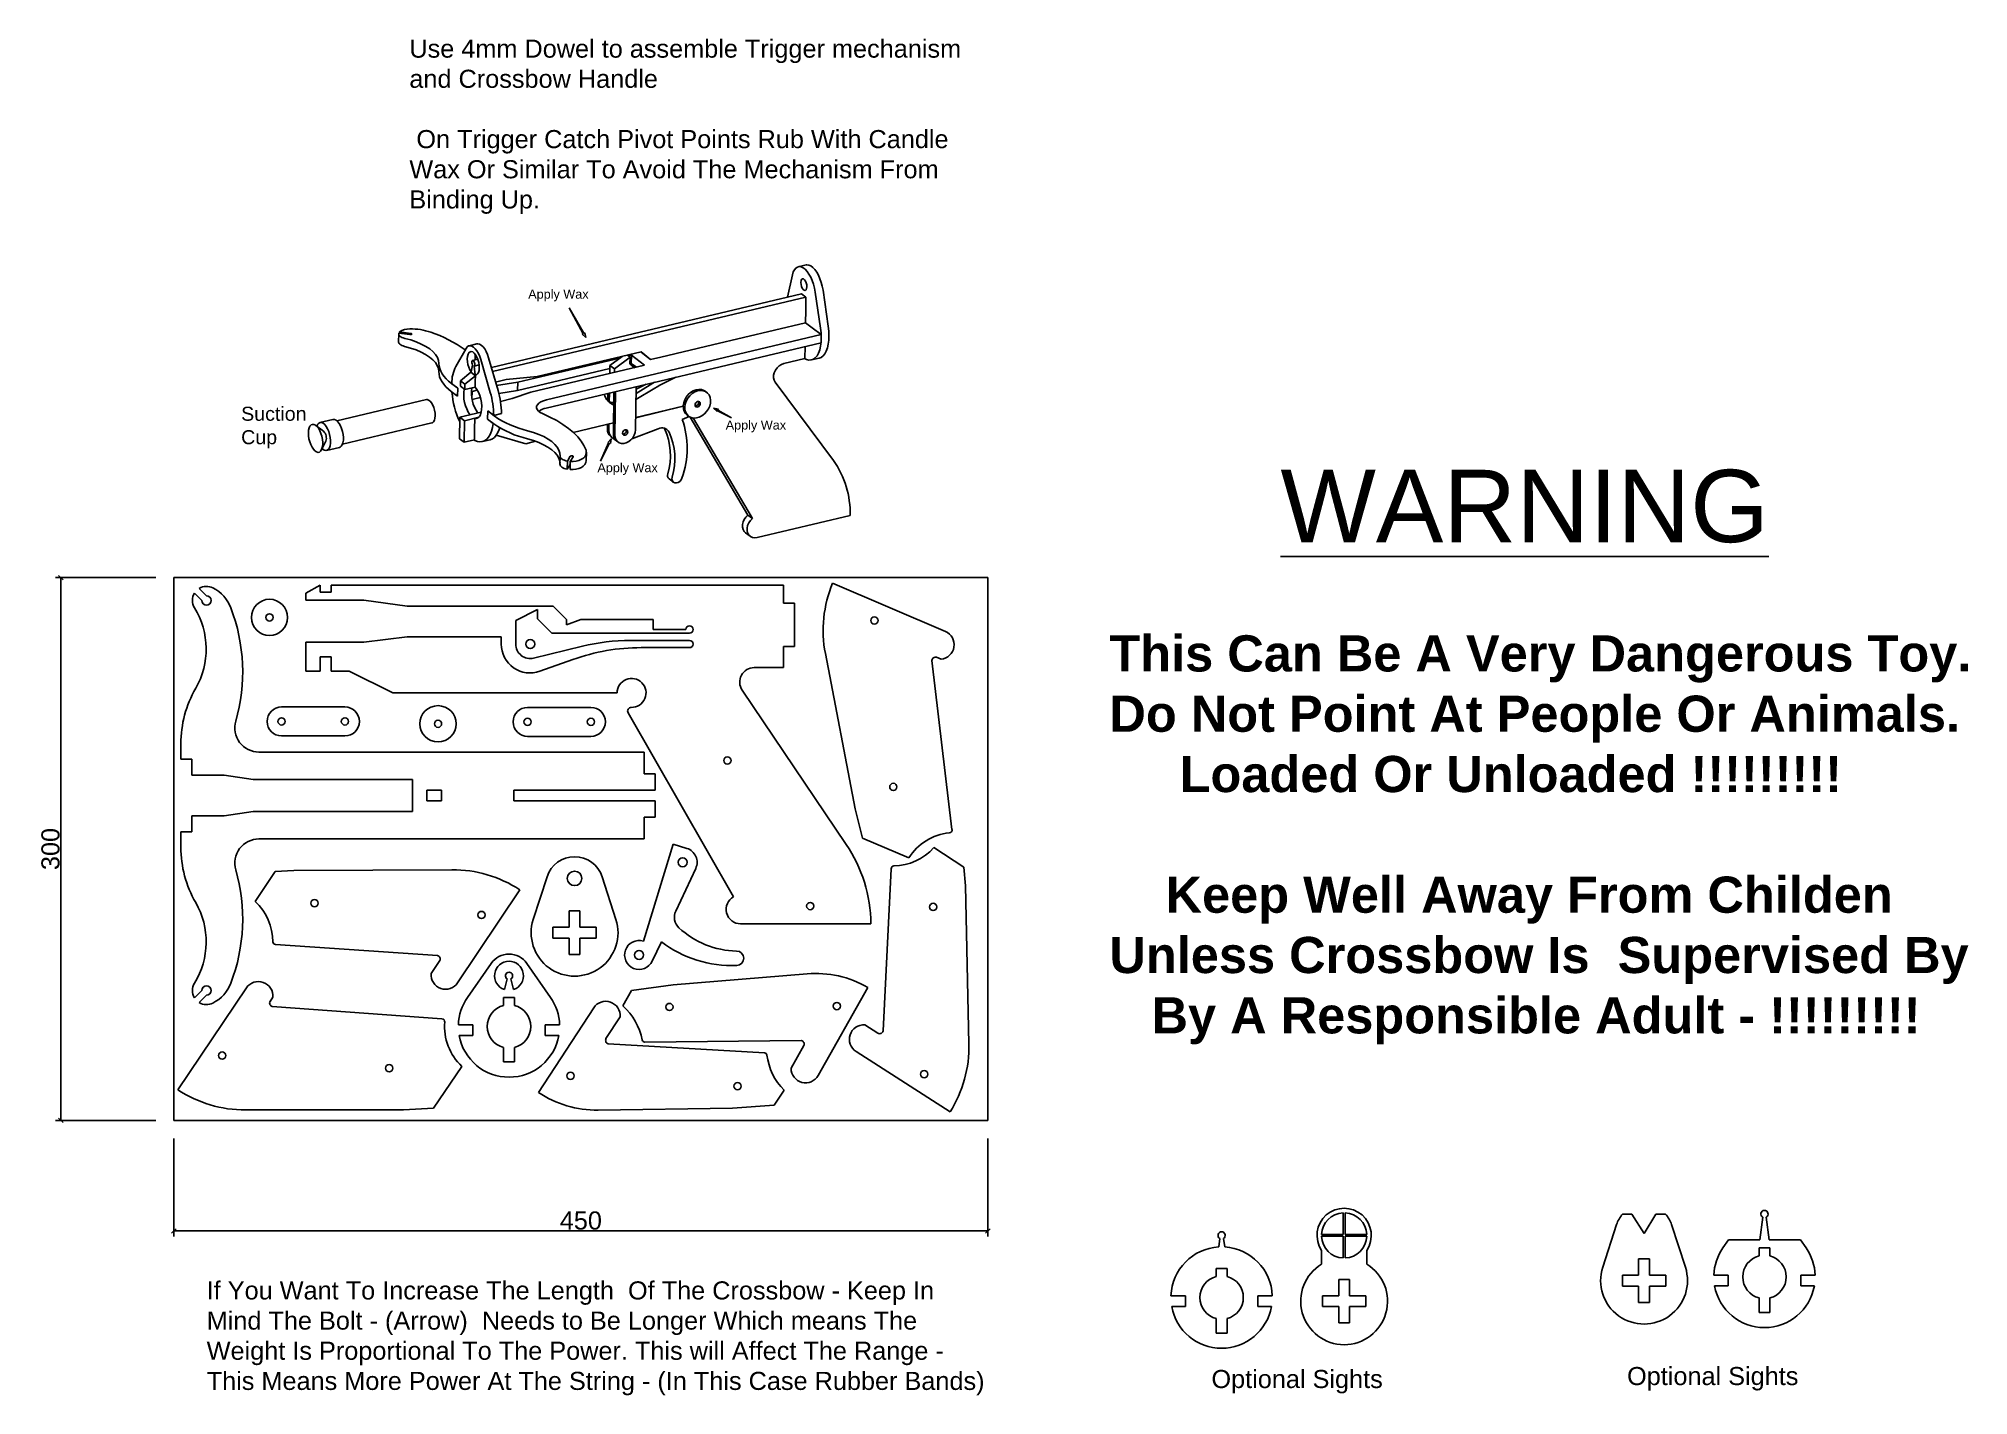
# Model space of a CAD drawing. Header units: millimetres. Extents: x 614 to 1681, y 1132 to 1882.
import ezdxf

# ---------------------------------------------------------------- set-up
doc = ezdxf.new("R2010")
doc.units = ezdxf.units.MM
doc.styles.get("Standard").update_dxf_attribs({"font": 'arial.ttf', "height": 10})
doc.dimstyles.new('ISO-25', dxfattribs={"dimtxt": 10, "dimasz": 2.5, "dimexe": 3, "dimexo": 10, "dimtad": 1, "dimdsep": 46, "dimtxsty": 'Standard', "dimblk": 'OBLIQUE', "dimcen": 2.5, "dimclrd": 2, "dimclre": 2, "dimclrt": 2, "dimadec": 0, "dimazin": 0, "dimtfac": 1, "dimtmove": 0, "dimatfit": 3, "dimfxl": 1, "dimarcsym": 0})

# ---------------------------------------------------------------- blocks, each defined once
blk = doc.blocks.new('_Oblique')
at = {"color": 0, "linetype": 'ByBlock', "lineweight": -2}
blk.add_line((-0.5, -0.5), (0.5, 0.5), dxfattribs=at)
blk = doc.blocks.new('*D20')
at = {"color": 2, "lineweight": -2}
for p, q in [((688.5, 1273.7), (688.5, 1219.6)), ((1138.5, 1273.7), (1138.5, 1219.6)), ((688.5, 1222.6), (1138.5, 1222.6))]:
    blk.add_line(p, q, dxfattribs=at)
at = {"layer": 'Defpoints', "color": 0}
for p in [(688.5, 1283.7), (1138.5, 1283.7), (1138.5, 1222.6)]:
    blk.add_point(p, dxfattribs=at)
at = {"color": 2, "lineweight": -2, "xscale": 2.5, "yscale": 2.5, "zscale": 2.5, "rotation": 180}
blk.add_blockref('_Oblique', (688.5, 1222.6), dxfattribs=at)
at = {"color": 2, "lineweight": -2, "xscale": 2.5, "yscale": 2.5, "zscale": 2.5}
blk.add_blockref('_Oblique', (1138.5, 1222.6), dxfattribs=at)
at = {"color": 2, "insert": (913.5, 1228.3), "char_height": 10, "attachment_point": 5}
blk.add_mtext('450', dxfattribs=at)
blk = doc.blocks.new('*D21')
at = {"color": 2, "lineweight": -2}
for p, q in [((678.5, 1583.7), (623, 1583.7)), ((626, 1583.7), (626, 1283.7)), ((678.5, 1283.7), (623, 1283.7))]:
    blk.add_line(p, q, dxfattribs=at)
at = {"layer": 'Defpoints', "color": 0}
for p in [(688.5, 1583.7), (626, 1283.7), (688.5, 1283.7)]:
    blk.add_point(p, dxfattribs=at)
at = {"color": 2, "lineweight": -2, "xscale": 2.5, "yscale": 2.5, "zscale": 2.5}
for p, rotation in [((626, 1583.7), 90), ((626, 1283.7), 270)]:
    blk.add_blockref('_Oblique', p, dxfattribs=dict(at, rotation=rotation))
at = {"color": 2, "insert": (620.3, 1433.7), "char_height": 10, "attachment_point": 5, "rotation": 90}
blk.add_mtext('300', dxfattribs=at)

msp = doc.modelspace()

# ---------------------------------------------------------------- hatches: boundary and pattern name
h = msp.add_hatch(color=1)
h.set_gradient(color1=(0, 0, 255), one_color=1, tint=1, name='CYLINDER')
h.paths.add_polyline_path([(930.206, 1660.423), (928.404, 1658.423), (928.856, 1658.21), (924.425, 1648.059), (929.308, 1657.996), (929.809, 1657.76)])
h.paths.add_polyline_path([(915.625, 1718.996), (915.194, 1718.743), (907.067, 1732.901), (914.762, 1718.49), (914.285, 1718.21), (916.259, 1716.38)])
h = msp.add_hatch(color=1)
h.set_gradient(color1=(0, 0, 255), one_color=1, tint=1, name='SPHERICAL')
h.paths.add_polyline_path([(988.811, 1675.469), (989.05, 1675.909), (996.718, 1671.983), (989.288, 1676.348), (989.552, 1676.835), (986.916, 1677.381)])

# ---------------------------------------------------------------- linework, layer by layer
at = {"color": 3, "linetype": 'Continuous'}
for p, q in [((1030.504, 1751.129), (1027.702, 1738.803)), ((1037.979, 1756.549), (1033.695, 1755.531)), ((1035.459, 1740.647), (864.018, 1699.887)), ((1035.459, 1740.647), (1037.945, 1738.762)), ((1045.985, 1721.652), (1043.116, 1741.562)), ((1050.268, 1722.671), (1047.399, 1742.58)), ((1037.945, 1738.762), (864.683, 1697.569)), ((1037.715, 1724.622), (1037.824, 1731.32)), ((1037.945, 1738.762), (1037.824, 1731.32)), ((812.777, 1718.482), (812.704, 1714.017)), ((818.991, 1718.035), (812.831, 1718.824)), ((813.255, 1719.509), (813.243, 1718.772)), ((813.255, 1719.509), (819.415, 1718.72)), ((894.465, 1681.897), (1046.414, 1718.023)), ((986.314, 1712.401), (1037.715, 1724.622)), ((1041.443, 1721.794), (1037.715, 1724.622)), ((1041.443, 1721.794), (1046.414, 1718.023)), ((1046.341, 1713.558), (1046.414, 1718.023)), ((850.042, 1710.404), (844.375, 1700.497)), ((856.03, 1712.862), (851.747, 1711.844)), ((889.312, 1694.825), (946.853, 1708.505)), ((894.392, 1677.432), (1046.341, 1713.558)), ((946.712, 1708.472), (949.561, 1706.14)), ((946.853, 1708.505), (952.046, 1704.254)), ((957.757, 1705.612), (986.314, 1712.401)), ((1037.501, 1711.456), (1037.394, 1704.826)), ((852.699, 1697.196), (846.934, 1692.538)), ((855.184, 1695.31), (852.699, 1697.196)), ((852.884, 1697.374), (853.603, 1701.232)), ((856.505, 1704.49), (853.656, 1703.813)), ((854.432, 1700.603), (857.269, 1701.278)), ((854.432, 1700.603), (855.01, 1695.761)), ((855.397, 1704.227), (855.045, 1704.622)), ((863.411, 1686.056), (858.2, 1704.215)), ((867.695, 1687.074), (862.484, 1705.234)), ((878.551, 1687.202), (929.538, 1699.325)), ((878.623, 1691.668), (935.077, 1705.09)), ((948.737, 1701.074), (885.914, 1686.137)), ((929.564, 1700.94), (929.492, 1696.498)), ((936.274, 1705.99), (929.564, 1700.94)), ((932.05, 1699.055), (929.564, 1700.94)), ((932.05, 1699.055), (932.018, 1697.099)), ((940.689, 1705.557), (932.05, 1699.055)), ((940.689, 1705.557), (939.201, 1706.686)), ((939.819, 1706.217), (941.447, 1706.604)), ((940.628, 1701.836), (940.689, 1705.557)), ((943.175, 1699.751), (940.628, 1701.836)), ((940.631, 1701.962), (941.375, 1702.139)), ((941.447, 1706.604), (941.375, 1702.139)), ((941.375, 1702.139), (944.201, 1699.995)), ((941.447, 1706.604), (948.737, 1701.074)), ((952.046, 1704.254), (949.561, 1706.14)), ((949.561, 1706.14), (952.046, 1704.254)), ((952.046, 1704.254), (957.757, 1705.612)), ((1025.802, 1702.07), (1037.394, 1704.826)), ((1041.019, 1704.058), (1045.302, 1705.077)), ((841.828, 1686.608), (845.355, 1683.932)), ((841.9, 1691.073), (845.427, 1688.398)), ((842.121, 1690.906), (845.427, 1688.398)), ((845.355, 1683.932), (842.228, 1686.305)), ((845.427, 1688.398), (845.355, 1683.932)), ((845.427, 1688.398), (845.355, 1683.932)), ((846.934, 1692.538), (846.886, 1689.601)), ((849.372, 1687.715), (846.886, 1689.601)), ((849.419, 1690.652), (846.934, 1692.538)), ((849.419, 1690.652), (849.372, 1687.715)), ((849.372, 1687.715), (855.083, 1689.073)), ((855.184, 1695.31), (849.419, 1690.652)), ((853.042, 1686.889), (853.356, 1686.651)), ((853.356, 1686.651), (853.292, 1682.701)), ((853.356, 1686.651), (856.244, 1687.338)), ((855.01, 1695.761), (856.072, 1696.014)), ((855.083, 1689.073), (855.136, 1692.333)), ((855.136, 1692.333), (855.184, 1695.31)), ((866.352, 1691.752), (872.217, 1693.147)), ((866.908, 1689.817), (878.623, 1691.668)), ((868.106, 1685.552), (878.551, 1687.202)), ((872.217, 1693.147), (889.312, 1694.825)), ((885.914, 1686.137), (875.485, 1682.667)), ((878.623, 1691.668), (878.551, 1687.202)), ((931.822, 1686.331), (931.483, 1663.213)), ((932.662, 1686.531), (932.312, 1662.584)), ((943.735, 1665.32), (944.085, 1689.246)), ((954.348, 1688.382), (943.98, 1682.087)), ((951.862, 1690.267), (944.03, 1685.512)), ((944.064, 1687.826), (949.665, 1690.573)), ((951.862, 1690.267), (954.218, 1691.656)), ((983.074, 1686.098), (982.245, 1686.726)), ((1053.133, 1648.446), (1020.916, 1691.662)), ((828.12, 1682.075), (778.67, 1670.318)), ((853.382, 1682.209), (857.89, 1683.281)), ((861.924, 1671.363), (861.997, 1675.828)), ((861.997, 1675.828), (861.924, 1671.363)), ((861.997, 1675.828), (865.303, 1673.32)), ((861.997, 1675.828), (865.524, 1673.153)), ((875.485, 1682.667), (869.017, 1681.129)), ((928.459, 1685.531), (928.398, 1681.364)), ((929.3, 1685.731), (929.23, 1680.957)), ((970.117, 1678.432), (943.834, 1672.108)), ((943.835, 1672.204), (970.117, 1678.452)), ((776.413, 1671.139), (769.274, 1669.442)), ((781.725, 1657.469), (831.175, 1669.226)), ((846.606, 1672.321), (846.413, 1660.414)), ((858.406, 1675.126), (846.606, 1672.321)), ((849.091, 1670.435), (846.606, 1672.321)), ((849.091, 1670.435), (848.898, 1658.528)), ((857.051, 1672.328), (849.091, 1670.435)), ((854.706, 1665.84), (854.609, 1659.886)), ((854.706, 1665.84), (854.802, 1671.779)), ((854.802, 1671.779), (857.032, 1672.309)), ((865.052, 1668.991), (861.924, 1671.363)), ((861.924, 1671.363), (865.451, 1668.687)), ((865.303, 1673.32), (869.587, 1674.339)), ((909.34, 1664.002), (931.572, 1669.288)), ((928.21, 1668.489), (928.17, 1665.726)), ((929.047, 1668.688), (928.998, 1665.092)), ((931.564, 1669.156), (931.434, 1669.255)), ((931.564, 1669.156), (931.483, 1663.206)), ((931.57, 1669.158), (931.564, 1669.156)), ((941.7, 1660.353), (956.334, 1666.04)), ((959.621, 1666.299), (959.749, 1666.066)), ((969.579, 1671.188), (973.458, 1672.695)), ((972.267, 1673.573), (973.096, 1672.945)), ((973.923, 1672.436), (1005.89, 1618.266)), ((975.637, 1671.933), (975.753, 1671.661)), ((975.753, 1671.661), (1008.375, 1616.38)), ((772.94, 1654.023), (780.079, 1655.72)), ((848.898, 1658.528), (846.413, 1660.414)), ((848.898, 1658.528), (854.609, 1659.886)), ((859.046, 1658.883), (863.33, 1659.901)), ((866.755, 1662.395), (883.021, 1657.745)), ((883.021, 1657.745), (888.508, 1659.05)), ((929.89, 1661.833), (930.718, 1661.205)), ((930.718, 1661.205), (933.204, 1659.319)), ((933.204, 1659.319), (934.032, 1658.691)), ((902.04, 1650.767), (901.968, 1646.301)), ((905.961, 1643.657), (906.033, 1648.122)), ((907.597, 1646.299), (905.961, 1643.657)), ((907.67, 1650.764), (906.033, 1648.122)), ((907.629, 1647.917), (907.556, 1643.452)), ((907.602, 1646.308), (907.597, 1646.299)), ((907.629, 1647.917), (909.265, 1650.56)), ((916.508, 1648.537), (916.58, 1653.003)), ((962.254, 1638.325), (964.739, 1636.44)), ((1008.375, 1616.38), (1005.89, 1618.266)), ((1010.963, 1605.878), (1062.364, 1618.098)), ((1004.583, 1608.455), (1007.068, 1606.57))]:
    msp.add_line(p, q, dxfattribs=at)
at = {"color": 1}
for p, q in [((907.067, 1732.901), (914.762, 1718.49)), ((907.067, 1732.901), (915.194, 1718.743)), ((914.762, 1718.49), (914.285, 1718.21)), ((916.259, 1716.38), (914.285, 1718.21)), ((915.625, 1718.996), (915.194, 1718.743)), ((916.259, 1716.38), (915.625, 1718.996)), ((986.916, 1677.381), (989.552, 1676.835)), ((986.916, 1677.381), (988.811, 1675.469)), ((988.811, 1675.469), (989.05, 1675.909)), ((996.718, 1671.983), (989.05, 1675.909)), ((989.288, 1676.348), (989.552, 1676.835)), ((996.718, 1671.983), (989.288, 1676.348)), ((928.856, 1658.21), (924.425, 1648.059)), ((924.425, 1648.059), (929.308, 1657.996)), ((930.206, 1660.423), (928.404, 1658.423)), ((928.404, 1658.423), (928.856, 1658.21)), ((929.308, 1657.996), (929.809, 1657.76)), ((930.206, 1660.423), (929.809, 1657.76)), ((688.471, 1583.72), (688.471, 1283.72)), ((1138.471, 1583.72), (688.471, 1583.72)), ((1138.471, 1283.72), (1138.471, 1583.72)), ((688.471, 1283.72), (1138.471, 1283.72))]:
    msp.add_line(p, q, dxfattribs=at)
at = {"color": 2, "linetype": 'Continuous'}
for p, q in [((771.145, 1664.717), (766.914, 1667.877)), ((770.128, 1654.358), (772.484, 1659.084)), ((1486.103, 1226.084), (1478.487, 1202.532)), ((1524.184, 1202.532), (1516.568, 1226.084)), ((1548.001, 1217.606), (1544.92, 1213.181)), ((1590.902, 1213.181), (1587.821, 1217.606)), ((1504.337, 1207.15), (1498.334, 1207.15)), ((1498.334, 1207.15), (1498.334, 1198.145)), ((1504.337, 1198.145), (1504.337, 1207.15)), ((1570.913, 1213.181), (1564.909, 1213.181)), ((1564.909, 1213.181), (1564.909, 1208.797)), ((1570.913, 1208.797), (1570.913, 1213.181)), ((1498.334, 1198.145), (1489.329, 1198.145)), ((1489.329, 1198.145), (1489.329, 1192.142)), ((1513.342, 1198.145), (1504.337, 1198.145)), ((1513.342, 1192.142), (1513.342, 1198.145)), ((1539.913, 1198.173), (1547.9, 1198.173)), ((1547.9, 1198.173), (1547.9, 1192.169)), ((1587.922, 1198.173), (1595.909, 1198.173)), ((1587.922, 1192.169), (1587.922, 1198.173)), ((1489.329, 1192.142), (1498.334, 1192.142)), ((1498.334, 1192.142), (1498.334, 1183.137)), ((1504.337, 1183.137), (1504.337, 1192.142)), ((1504.337, 1192.142), (1513.342, 1192.142)), ((1547.9, 1192.169), (1540.345, 1192.169)), ((1564.909, 1185.546), (1564.909, 1177.561)), ((1570.913, 1177.561), (1570.913, 1185.546)), ((1595.476, 1192.169), (1587.922, 1192.169)), ((1498.334, 1183.137), (1504.337, 1183.137))]:
    msp.add_line(p, q, dxfattribs=at)
at = {"color": 7, "linetype": 'Continuous'}
for p, q in [((769.439, 1579.625), (761.434, 1575.188)), ((769.439, 1575.622), (769.439, 1579.625)), ((775.442, 1579.625), (775.442, 1575.622)), ((1025.584, 1579.625), (775.442, 1579.625)), ((775.442, 1575.622), (769.439, 1575.622)), ((692.349, 1491.827), (692.349, 1483.307)), ((692.349, 1443.285), (692.349, 1434.765))]:
    msp.add_line(p, q, dxfattribs=at)
at = {"linetype": 'Continuous'}
for p, q in [((1025.584, 1579.625), (1025.584, 1569.619)), ((1115.038, 1553.918), (1052.659, 1580.602)), ((761.434, 1575.188), (761.434, 1571.239)), ((761.434, 1571.239), (793.452, 1571.239)), ((793.452, 1571.239), (817.466, 1568.018)), ((1025.584, 1569.619), (1031.587, 1569.619)), ((1031.587, 1545.605), (1031.587, 1569.619)), ((817.466, 1568.018), (898.112, 1568.018)), ((889.507, 1566.017), (877.5, 1560.014)), ((877.5, 1560.014), (877.5, 1547.006)), ((889.507, 1561.014), (889.507, 1566.017)), ((897.511, 1553.01), (889.507, 1561.014)), ((898.112, 1568.018), (905.516, 1560.614)), ((905.516, 1557.612), (913.52, 1560.614)), ((905.516, 1560.614), (905.516, 1557.612)), ((913.52, 1560.614), (953.543, 1560.614)), ((953.543, 1560.614), (953.543, 1555.011)), ((761.434, 1548.007), (761.434, 1531.998)), ((793.452, 1548.007), (761.434, 1548.007)), ((817.466, 1551.008), (793.452, 1548.007)), ((869.495, 1551.008), (817.466, 1551.008)), ((869.495, 1547.006), (869.495, 1551.008)), ((973.554, 1553.01), (897.511, 1553.01)), ((940.916, 1549.007), (973.554, 1549.007)), ((953.543, 1555.011), (971.553, 1555.011)), ((775.442, 1540.002), (769.439, 1540.002)), ((769.439, 1540.002), (769.439, 1531.998)), ((775.442, 1531.998), (775.442, 1540.002)), ((887.404, 1539.23), (914.322, 1545.806)), ((909.116, 1538.453), (890.898, 1531.933)), ((973.554, 1545.005), (946.874, 1545.005)), ((1031.587, 1545.605), (1025.584, 1545.605)), ((1025.584, 1545.605), (1025.584, 1533.999)), ((1048.668, 1541.703), (1065.106, 1455.862)), ((1118.587, 1444.542), (1107.629, 1537.929)), ((761.434, 1531.998), (769.439, 1531.998)), ((775.442, 1531.998), (785.448, 1531.998)), ((785.448, 1531.998), (809.461, 1519.991)), ((1009.337, 1533.999), (1025.584, 1533.999)), ((809.461, 1519.991), (933.532, 1519.991)), ((1060.2, 1436.272), (1002.701, 1521.518)), ((748.038, 1512.222), (783.057, 1512.222)), ((884.047, 1511.984), (919.067, 1511.984)), ((939.615, 1509.017), (997.959, 1407.356)), ((783.057, 1496.213), (748.038, 1496.213)), ((919.067, 1495.975), (884.047, 1495.975)), ((692.349, 1483.307), (698.352, 1483.307)), ((698.352, 1483.307), (698.352, 1474.502)), ((948.494, 1487.31), (735.532, 1487.31)), ((948.494, 1487.31), (948.494, 1475.303)), ((698.352, 1474.502), (716.362, 1474.502)), ((716.362, 1474.502), (732.372, 1472.101)), ((948.494, 1475.303), (954.497, 1475.303)), ((954.497, 1466.298), (954.497, 1475.303)), ((732.372, 1472.101), (820.421, 1472.101)), ((820.421, 1472.101), (820.421, 1454.491)), ((836.43, 1466.298), (828.426, 1466.298)), ((828.426, 1466.298), (828.426, 1460.294)), ((836.43, 1460.294), (836.43, 1466.298)), ((954.497, 1466.298), (876.453, 1466.298)), ((698.352, 1452.09), (698.352, 1443.285)), ((716.362, 1452.09), (698.352, 1452.09)), ((732.372, 1454.491), (716.362, 1452.09)), ((820.421, 1454.491), (732.372, 1454.491)), ((828.426, 1460.294), (836.43, 1460.294)), ((876.453, 1460.294), (954.497, 1460.294)), ((954.497, 1451.289), (948.494, 1451.289)), ((948.494, 1451.289), (948.494, 1439.282)), ((954.497, 1451.289), (954.497, 1460.294)), ((698.352, 1443.285), (692.349, 1443.285)), ((735.532, 1439.282), (948.494, 1439.282)), ((948.047, 1382.799), (964.462, 1436.372)), ((964.462, 1436.372), (972.115, 1434.027)), ((842.18, 1422.258), (754.779, 1421.811)), ((977.015, 1422.97), (965.953, 1399.426)), ((1085.049, 1422.8), (1080.559, 1333.132)), ((845.369, 1359.764), (879.69, 1411.214)), ((894.792, 1418.384), (887.176, 1394.832)), ((932.873, 1394.832), (925.257, 1418.384)), ((1128.063, 1326.051), (1126.109, 1413.431)), ((913.026, 1399.45), (907.023, 1399.45)), ((907.023, 1399.45), (907.023, 1390.445)), ((913.026, 1390.445), (913.026, 1399.45)), ((907.023, 1390.445), (898.017, 1390.445)), ((898.017, 1390.445), (898.017, 1384.442)), ((922.031, 1390.445), (913.026, 1390.445)), ((922.031, 1384.442), (922.031, 1390.445)), ((1001.84, 1392.35), (1073.881, 1392.35)), ((744.703, 1380.919), (834.281, 1374.884)), ((898.017, 1384.442), (907.023, 1384.442)), ((907.023, 1384.442), (907.023, 1375.437)), ((913.026, 1375.437), (913.026, 1384.442)), ((913.026, 1384.442), (922.031, 1384.442)), ((957.996, 1382.489), (952.947, 1371.742)), ((863.925, 1370.482), (850.787, 1351.614)), ((896.77, 1351.614), (883.632, 1370.482)), ((907.023, 1375.437), (913.026, 1375.437)), ((728.58, 1356.935), (690.657, 1300.677)), ((871.211, 1356.04), (872.778, 1361.888)), ((874.779, 1361.888), (876.346, 1356.04)), ((1038.56, 1364.736), (964.514, 1358.71)), ((1044.741, 1308.532), (1072.112, 1357.211)), ((836.677, 1339.88), (742.893, 1346.654)), ((876.78, 1351.614), (870.777, 1351.614)), ((870.777, 1351.614), (870.777, 1347.231)), ((876.78, 1347.231), (876.78, 1351.614)), ((920.584, 1345.902), (890.031, 1299.155)), ((845.781, 1336.606), (853.767, 1336.606)), ((853.767, 1336.606), (853.767, 1330.602)), ((893.79, 1336.606), (901.777, 1336.606)), ((893.79, 1330.602), (893.79, 1336.606)), ((853.767, 1330.602), (846.213, 1330.602)), ((870.777, 1323.98), (870.777, 1315.994)), ((876.78, 1315.994), (876.78, 1323.98)), ((901.344, 1330.602), (893.79, 1330.602)), ((1015.08, 1321.052), (928.661, 1326.065)), ((948.799, 1327.03), (1035.36, 1327.787)), ((870.777, 1315.994), (876.78, 1315.994)), ((1065.633, 1321.785), (1117.667, 1288.356)), ((728.113, 1289.451), (815.515, 1289.476)), ((923.006, 1289.41), (997.29, 1290.489))]:
    msp.add_line(p, q, dxfattribs=at)
for p, q in [((703.951, 1571.098), (699.891, 1575.158)), ((706.513, 1573.659), (702.441, 1577.731)), ((1112.705, 1538.596), (1110.199, 1539.668)), ((876.453, 1466.298), (876.453, 1460.294)), ((1065.106, 1455.862), (1069.126, 1439.739)), ((1094.833, 1428.742), (1069.126, 1439.739)), ((1108.607, 1434.475), (1125.308, 1423.746)), ((733.437, 1404.675), (744.452, 1421.188)), ((754.779, 1421.811), (744.452, 1421.188)), ((1126.109, 1413.431), (1125.308, 1423.746)), ((830.733, 1364.863), (835.519, 1372.039)), ((703.976, 1355.488), (699.898, 1351.41)), ((936.676, 1346.975), (941.499, 1355.552)), ((964.514, 1358.71), (941.499, 1355.552)), ((706.537, 1352.926), (702.459, 1348.849)), ((743.192, 1351.765), (741.668, 1349.505)), ((935.267, 1340.941), (927.396, 1328.898)), ((1070.479, 1336.507), (1077.736, 1331.845)), ((1029.76, 1312.503), (1036.811, 1325.044)), ((847.735, 1313.581), (832.106, 1290.396)), ((997.29, 1290.489), (1020.464, 1292.107)), ((1025.847, 1300.344), (1020.464, 1292.107)), ((815.515, 1289.476), (832.106, 1290.396))]:
    msp.add_line(p, q)
at = {"color": 6}
for p, q in [((1335.009, 1232.632), (1335.009, 1220.642)), ((1336.009, 1232.632), (1336.009, 1220.642)), ((1323.019, 1220.642), (1335.009, 1220.642)), ((1323.019, 1219.642), (1335.009, 1219.642)), ((1335.009, 1219.642), (1335.009, 1207.652)), ((1336.009, 1220.642), (1347.999, 1220.642)), ((1336.009, 1219.642), (1336.009, 1207.652)), ((1336.009, 1219.642), (1347.999, 1219.642)), ((1323.019, 1211.836), (1323.019, 1204.258)), ((1347.999, 1211.836), (1347.999, 1204.258)), ((1332.507, 1195.755), (1338.511, 1195.755)), ((1332.507, 1171.742), (1338.511, 1171.742))]:
    msp.add_line(p, q, dxfattribs=at)
at = {"color": 2}
for p, q in [((1494.646, 1231.925), (1489.487, 1231.925)), ((1501.383, 1221.158), (1494.646, 1231.925)), ((1501.383, 1221.158), (1507.768, 1231.925)), ((1507.768, 1231.925), (1513.183, 1231.925)), ((1566.91, 1230.192), (1565.343, 1217.606)), ((1568.911, 1230.192), (1570.479, 1217.606)), ((1565.343, 1217.606), (1548.001, 1217.606)), ((1570.479, 1217.606), (1587.821, 1217.606)), ((1564.909, 1177.561), (1570.913, 1177.561))]:
    msp.add_line(p, q, dxfattribs=at)
at = {"color": 6, "linetype": 'Continuous'}
for p, q in [((1266.202, 1213.749), (1266.764, 1218.409)), ((1268.765, 1218.409), (1269.484, 1213.74)), ((1270.766, 1201.786), (1264.763, 1201.786)), ((1264.763, 1201.786), (1264.763, 1197.402)), ((1270.766, 1197.402), (1270.766, 1201.786)), ((1332.507, 1195.755), (1332.507, 1186.75)), ((1338.511, 1186.75), (1338.511, 1195.755)), ((1239.767, 1186.778), (1247.753, 1186.778)), ((1247.753, 1186.778), (1247.753, 1180.774)), ((1287.776, 1186.778), (1295.762, 1186.778)), ((1287.776, 1180.774), (1287.776, 1186.778)), ((1332.507, 1186.75), (1323.502, 1186.75)), ((1323.502, 1186.75), (1323.502, 1180.747)), ((1347.516, 1186.75), (1338.511, 1186.75)), ((1347.516, 1180.747), (1347.516, 1186.75)), ((1247.753, 1180.774), (1240.199, 1180.774)), ((1264.763, 1174.151), (1264.763, 1166.166)), ((1270.766, 1166.166), (1270.766, 1174.151)), ((1295.33, 1180.774), (1287.776, 1180.774)), ((1323.502, 1180.747), (1332.507, 1180.747)), ((1332.507, 1180.747), (1332.507, 1171.742)), ((1338.511, 1171.742), (1338.511, 1180.747)), ((1338.511, 1180.747), (1347.516, 1180.747)), ((1264.763, 1166.166), (1270.766, 1166.166))]:
    msp.add_line(p, q, dxfattribs=at)
at = {"color": 3, "linetype": 'Continuous', "flags": 128}
for points in [[(1043.116, 1741.562), (1042.717, 1743.727), (1042.15, 1745.863), (1041.432, 1747.91), (1040.582, 1749.81), (1039.625, 1751.51), (1038.587, 1752.962), (1037.498, 1754.126), (1036.388, 1754.968), (1035.287, 1755.466), (1034.228, 1755.604), (1033.24, 1755.38), (1032.35, 1754.8), (1031.584, 1753.879), (1030.962, 1752.644), (1030.504, 1751.129)], [(1047.399, 1742.58), (1047, 1744.746), (1046.434, 1746.882), (1045.715, 1748.928), (1044.866, 1750.829), (1043.909, 1752.529), (1042.871, 1753.981), (1041.781, 1755.144), (1040.671, 1755.987), (1039.571, 1756.484), (1038.512, 1756.623), (1037.979, 1756.549)], [(1038.455, 1744.402), (1038.372, 1745.495), (1038.099, 1746.609), (1037.669, 1747.608), (1037.134, 1748.372), (1036.558, 1748.808), (1036.012, 1748.865), (1035.56, 1748.535), (1035.258, 1747.858), (1035.142, 1746.915), (1035.225, 1745.821), (1035.498, 1744.708), (1035.928, 1743.709), (1036.463, 1742.945), (1037.039, 1742.509), (1037.585, 1742.452), (1038.037, 1742.782), (1038.339, 1743.459), (1038.455, 1744.402)], [(812.831, 1718.824), (812.778, 1718.406), (812.87, 1717.988), (813.107, 1717.578), (813.482, 1717.187), (813.987, 1716.822), (814.611, 1716.493), (815.339, 1716.207), (816.156, 1715.97)], [(819.415, 1718.72), (819.704, 1718.655), (819.917, 1718.547), (820.021, 1718.414), (820.001, 1718.275), (819.859, 1718.152), (819.618, 1718.063), (819.313, 1718.022), (818.991, 1718.035)], [(1037.192, 1704.778), (1038.218, 1704.294), (1039.561, 1703.969), (1040.844, 1704.021), (1042.041, 1704.448), (1043.129, 1705.241), (1044.087, 1706.387), (1044.897, 1707.862), (1045.542, 1709.637), (1046.01, 1711.679), (1046.291, 1713.947), (1046.382, 1716.397), (1046.279, 1718.982), (1045.985, 1721.652)], [(1045.302, 1705.077), (1046.325, 1705.466), (1047.413, 1706.26), (1048.371, 1707.405), (1049.18, 1708.88), (1049.825, 1710.655), (1050.293, 1712.697), (1050.575, 1714.965), (1050.665, 1717.416), (1050.562, 1720.001), (1050.268, 1722.671)], [(812.704, 1714.017), (812.705, 1713.941), (812.798, 1713.523), (813.034, 1713.113), (813.409, 1712.722), (813.915, 1712.357), (814.538, 1712.028), (815.267, 1711.742), (816.083, 1711.505)], [(816.083, 1711.505), (819.371, 1710.594), (822.426, 1709.539), (825.212, 1708.352), (827.697, 1707.046), (829.852, 1705.637), (831.654, 1704.141), (833.08, 1702.575), (834.115, 1700.956), (834.747, 1699.305), (834.969, 1697.639)], [(816.156, 1715.97), (819.444, 1715.06), (822.499, 1714.004), (825.284, 1712.817), (827.769, 1711.512), (829.925, 1710.102), (831.726, 1708.606), (833.153, 1707.04), (834.188, 1705.422), (834.82, 1703.77), (835.041, 1702.104)], [(858.2, 1704.215), (857.603, 1705.993), (856.873, 1707.63), (856.039, 1709.067), (855.132, 1710.251), (854.183, 1711.137), (853.229, 1711.694), (852.306, 1711.9), (851.446, 1711.747), (850.682, 1711.243), (850.042, 1710.404)], [(855.01, 1695.761), (855.749, 1695.839), (856.386, 1696.297), (856.883, 1697.107), (857.211, 1698.221), (857.349, 1699.572), (857.29, 1701.081), (857.038, 1702.657), (856.606, 1704.206), (856.021, 1705.636), (855.318, 1706.861), (854.539, 1707.809), (853.73, 1708.423), (852.939, 1708.666), (852.214, 1708.524), (851.597, 1708.005), (851.126, 1707.141), (850.829, 1705.983), (850.723, 1704.599), (850.815, 1703.073), (851.099, 1701.495), (851.558, 1699.959), (852.165, 1698.558), (852.884, 1697.374)], [(862.484, 1705.234), (861.886, 1707.011), (861.157, 1708.648), (860.323, 1710.086), (859.415, 1711.269), (858.467, 1712.156), (857.513, 1712.712), (856.589, 1712.918), (856.03, 1712.862)], [(834.969, 1697.639), (835.089, 1696.205), (835.426, 1694.775), (835.976, 1693.355), (836.739, 1691.951), (837.709, 1690.568), (838.885, 1689.213), (840.259, 1687.891), (841.828, 1686.608)], [(835.041, 1702.104), (835.162, 1700.67), (835.498, 1699.24), (836.049, 1697.82), (836.811, 1696.416), (837.782, 1695.033), (838.957, 1693.678), (840.332, 1692.356), (841.9, 1691.073)], [(853.603, 1701.232), (853.361, 1701.815), (853.228, 1702.461), (853.224, 1703.066), (853.351, 1703.533), (853.587, 1703.789), (853.896, 1703.791), (854.228, 1703.539), (854.529, 1703.075), (854.751, 1702.471), (854.86, 1701.825), (854.837, 1701.24), (854.686, 1700.81), (854.432, 1700.603)], [(1020.916, 1691.662), (1020.313, 1692.784), (1020.019, 1694.099), (1020.053, 1695.53), (1020.412, 1696.994), (1021.076, 1698.408), (1022.006, 1699.69), (1023.149, 1700.767), (1024.439, 1701.576), (1025.802, 1702.07)], [(854.802, 1671.779), (855.756, 1671.69), (856.626, 1671.998), (857.376, 1672.689), (857.975, 1673.736), (858.399, 1675.096), (858.631, 1676.713), (858.66, 1678.521), (858.486, 1680.446), (858.116, 1682.408), (857.565, 1684.328), (856.855, 1686.127), (856.017, 1687.73), (855.083, 1689.073)], [(982.245, 1686.726), (981.525, 1687.181), (980.195, 1687.655), (978.727, 1687.779), (977.191, 1687.545), (975.658, 1686.966), (974.199, 1686.067), (972.883, 1684.893), (971.772, 1683.496), (970.918, 1681.943), (970.359, 1680.306), (970.124, 1678.662), (970.221, 1677.087), (970.648, 1675.656), (971.384, 1674.434), (972.267, 1673.573)], [(984.742, 1678.541), (985.141, 1680.191), (985.211, 1681.81), (984.947, 1683.322), (984.362, 1684.656), (983.484, 1685.75), (982.354, 1686.553), (981.023, 1687.027), (979.556, 1687.15), (978.019, 1686.917), (976.486, 1686.337), (975.027, 1685.439), (973.712, 1684.264), (972.601, 1682.868), (971.746, 1681.315), (971.188, 1679.678), (970.952, 1678.033), (971.05, 1676.459), (971.476, 1675.027), (972.212, 1673.806), (973.222, 1672.852), (974.46, 1672.21), (975.867, 1671.909), (977.378, 1671.965), (978.922, 1672.374), (980.427, 1673.117), (981.822, 1674.159), (983.042, 1675.453), (984.031, 1676.936), (984.742, 1678.541)], [(828.12, 1682.075), (828.562, 1682.108), (829.344, 1681.863), (830.143, 1681.257), (830.913, 1680.326), (831.609, 1679.122), (832.192, 1677.717), (832.626, 1676.191), (832.888, 1674.634), (832.961, 1673.136), (832.842, 1671.785), (832.537, 1670.658), (832.064, 1669.821), (831.45, 1669.322), (831.175, 1669.226)], [(892.364, 1674.344), (891.027, 1675.029), (889.997, 1675.805), (889.309, 1676.646), (888.986, 1677.522), (889.041, 1678.405), (889.47, 1679.263), (890.26, 1680.067), (891.383, 1680.79), (892.8, 1681.407), (894.465, 1681.897)], [(979.416, 1679.325), (979.513, 1679.919), (979.391, 1680.453), (979.071, 1680.845), (978.601, 1681.035), (978.052, 1680.995), (977.509, 1680.73), (977.052, 1680.282), (976.753, 1679.717), (976.657, 1679.123), (976.778, 1678.589), (977.098, 1678.198), (977.568, 1678.007), (978.117, 1678.047), (978.661, 1678.312), (979.117, 1678.761), (979.416, 1679.325)], [(978.588, 1679.954), (978.684, 1680.548), (978.583, 1681.038)], [(978.684, 1680.493), (978.583, 1681.036), (978.583, 1681.038)], [(767.529, 1667.418), (767.546, 1667.47), (768.011, 1668.457), (768.621, 1669.13), (769.347, 1669.457), (770.155, 1669.423), (771.007, 1669.029), (771.865, 1668.294), (772.686, 1667.252), (773.434, 1665.953), (774.073, 1664.455), (774.574, 1662.831), (774.912, 1661.155), (775.073, 1659.506), (775.048, 1657.961), (774.838, 1656.592), (774.454, 1655.464), (773.914, 1654.629), (773.242, 1654.126), (772.471, 1653.979), (771.636, 1654.194), (770.776, 1654.761), (770.471, 1655.045)], [(776.413, 1671.139), (776.486, 1671.155), (777.294, 1671.12), (778.146, 1670.727), (779.004, 1669.992), (779.825, 1668.95), (780.573, 1667.65), (781.213, 1666.153), (781.713, 1664.528), (782.051, 1662.852), (782.212, 1661.203), (782.187, 1659.658), (781.977, 1658.289), (781.593, 1657.161), (781.053, 1656.326), (780.381, 1655.823), (780.079, 1655.72)], [(854.39, 1659.834), (854.827, 1659.588), (856.275, 1658.992), (857.682, 1658.754), (859.025, 1658.878), (860.283, 1659.36), (861.435, 1660.194), (862.465, 1661.367), (863.354, 1662.859), (864.089, 1664.647), (864.658, 1666.702), (865.052, 1668.991)], [(863.33, 1659.901), (864.566, 1660.379), (865.719, 1661.213), (866.748, 1662.385), (867.637, 1663.877), (868.372, 1665.665), (868.647, 1666.549)], [(884.08, 1664.903), (887.308, 1663.952), (890.294, 1662.86), (893.001, 1661.639), (895.399, 1660.304), (897.461, 1658.87), (899.163, 1657.353), (900.485, 1655.771), (901.412, 1654.141), (901.933, 1652.484), (902.042, 1650.817)], [(916.363, 1654.237), (915.228, 1656.731), (913.685, 1659.187), (911.741, 1661.595), (909.407, 1663.942), (906.694, 1666.215), (903.616, 1668.403), (900.19, 1670.494), (896.433, 1672.478), (892.364, 1674.344)], [(932.312, 1662.584), (932.457, 1661.2), (932.926, 1659.975), (933.691, 1658.982), (934.707, 1658.277), (935.917, 1657.902), (937.248, 1657.879), (938.625, 1658.209), (939.967, 1658.872), (941.196, 1659.831), (942.241, 1661.029), (943.04, 1662.397), (943.548, 1663.856), (943.735, 1665.32)], [(939.451, 1664.294), (939.351, 1664.837), (939.048, 1665.246), (938.59, 1665.457), (938.045, 1665.44), (937.497, 1665.196), (937.029, 1664.762), (936.713, 1664.205), (936.596, 1663.61), (936.696, 1663.067), (936.998, 1662.658), (937.457, 1662.447), (938.002, 1662.464), (938.55, 1662.708), (939.018, 1663.142), (939.334, 1663.699), (939.451, 1664.294)], [(938.623, 1664.924), (938.522, 1665.467), (938.521, 1665.469)], [(938.623, 1664.922), (938.522, 1665.466), (938.521, 1665.469)], [(884.007, 1660.438), (887.236, 1659.487), (890.221, 1658.395), (892.928, 1657.174), (895.327, 1655.839), (897.389, 1654.404), (899.09, 1652.887), (900.412, 1651.305), (901.339, 1649.676), (901.86, 1648.019), (901.978, 1646.941)], [(901.97, 1646.352), (902.018, 1645.933), (902.212, 1645.519), (902.546, 1645.121), (903.014, 1644.748), (903.603, 1644.408), (904.302, 1644.108), (905.094, 1643.856), (905.961, 1643.657)], [(902.042, 1650.817), (902.091, 1650.398), (902.285, 1649.985), (902.619, 1649.587), (903.086, 1649.213), (903.676, 1648.873), (904.375, 1648.573), (905.166, 1648.321), (906.033, 1648.122)], [(909.265, 1650.56), (909.285, 1650.699), (909.181, 1650.832), (908.968, 1650.939), (908.679, 1651.005), (908.358, 1651.018), (908.053, 1650.977), (907.811, 1650.888), (907.67, 1650.764)], [(964.001, 1639.231), (963.882, 1638.198), (964.094, 1637.267), (964.613, 1636.544), (965.378, 1636.115), (966.3, 1636.029), (967.273, 1636.296), (968.184, 1636.885), (968.926, 1637.728), (969.414, 1638.727)], [(1005.89, 1618.266), (1004.77, 1617.169), (1003.867, 1615.875), (1003.234, 1614.458), (1002.905, 1612.998), (1002.901, 1611.58), (1003.22, 1610.283), (1003.845, 1609.183), (1004.583, 1608.455)], [(1008.375, 1616.38), (1007.255, 1615.283), (1006.353, 1613.99), (1005.719, 1612.572), (1005.391, 1611.113), (1005.386, 1609.694), (1005.705, 1608.398), (1006.331, 1607.298), (1007.226, 1606.456), (1008.341, 1605.922), (1009.61, 1605.725), (1010.963, 1605.878)]]:
    msp.add_lwpolyline(points, dxfattribs=at)
at = {"color": 2, "linetype": 'Continuous', "flags": 128}
msp.add_lwpolyline([(762.847, 1663.73), (762.965, 1665.196), (763.263, 1666.451), (763.728, 1667.439), (764.337, 1668.112), (765.063, 1668.439), (765.871, 1668.405), (766.724, 1668.011), (767.581, 1667.276), (768.403, 1666.234), (769.151, 1664.934), (769.79, 1663.437), (770.29, 1661.812), (770.629, 1660.136), (770.789, 1658.487), (770.764, 1656.942), (770.555, 1655.574), (770.171, 1654.446), (769.631, 1653.61), (768.959, 1653.107), (768.187, 1652.96), (767.352, 1653.175), (766.492, 1653.743), (765.648, 1654.637), (764.858, 1655.815), (764.161, 1657.221), (763.587, 1658.792), (763.166, 1660.452), (762.915, 1662.124), (762.847, 1663.73)], dxfattribs=at)
at = {"linetype": 'Continuous'}
for centre, radius in [((741.36, 1561.735), 10.006), ((741.36, 1561.735), 2.001), ((748.038, 1504.218), 2.001), ((783.057, 1504.218), 2.001), ((834.519, 1502.941), 10.006), ((834.519, 1502.941), 2.001), ((884.047, 1503.979), 2.001), ((919.067, 1503.979), 2.001), ((910.024, 1417.461), 4.002)]:
    msp.add_circle(centre, radius, dxfattribs=at)
at = {"color": 1}
for centre, radius in [((1075.789, 1560.025), 2), ((885.504, 1547.006), 2.5), ((994.525, 1482.628), 2), ((1086.258, 1468.039), 2), ((969.77, 1426.374), 2.5), ((766.209, 1403.778), 2), ((858.557, 1397.233), 2), ((1040.328, 1402.172), 2), ((1108.275, 1401.692), 2), ((945.702, 1375.146), 2.5), ((962.464, 1346.401), 2), ((1055.043, 1346.894), 2), ((715.211, 1319.531), 2), ((807.527, 1312.539), 2), ((907.749, 1308.312), 2), ((1000.155, 1302.635), 2), ((1103.323, 1309.245), 2)]:
    msp.add_circle(centre, radius, dxfattribs=at)
at = {"color": 3, "linetype": 'Continuous'}
for centre, radius, start, end in [((818.301, 1712.72), 8.458, 85.996331, 126.62375), ((819.56, 1686.931), 34.234, 71.350336, 91.118307), ((807.433, 1651.146), 72.017, 54.202156, 71.3132), ((863.469, 1690.949), 21.348, 153.433762, 180.115627), ((864.991, 1705.499), 9.992, 170.65421, 187.735163), ((890.561, 1690.154), 48.487, 184.553196, 204.851897), ((866.88, 1684.482), 18.141, 169.002544, 216.603466), ((871.58, 1685.62), 18.547, 170.61414, 216.133718), ((817.783, 1672.77), 47.523, 0.66275, 16.233593), ((822.067, 1673.789), 47.523, 0.66275, 16.233593), ((1006.45, 1602.77), 100.219, 113.827447, 121.324457), ((896.548, 1666.725), 10.922, 101.385249, 125.489926), ((934.719, 1686.935), 8.417, 192.812725, 249.095186), ((932.268, 1689.179), 8.763, 244.328926, 266.518), ((976.802, 1680.515), 1.882, 268.662468, 359.351506), ((976.816, 1680.48), 1.848, 268.203088, 343.444037), ((896.178, 1712.809), 53.767, 235.146127, 256.916618), ((896.251, 1717.275), 53.767, 235.146127, 256.916618), ((932.786, 1665.439), 4.625, 176.440754, 231.235852), ((933.614, 1664.811), 4.625, 176.440754, 231.235852), ((933.656, 1664.829), 4.665, 176.771097, 230.977066), ((936.741, 1664.945), 1.882, 268.66202, 359.351999), ((936.741, 1664.945), 1.882, 268.660485, 359.305208), ((958.303, 1661.995), 4.498, 29.063032, 115.949334), ((928.099, 1651.288), 34.93, 343.071858, 25.028993), ((923.013, 1655.194), 49.237, 340.461009, 18.955685), ((912.058, 1653.144), 4.442, 294.304365, 14.253272), ((936.1, 1662.925), 4.625, 176.440754, 231.235852), ((936.141, 1662.943), 4.665, 176.771097, 230.977066), ((930.584, 1649.402), 34.93, 343.071858, 25.028993), ((908.779, 1654.158), 10.775, 263.481005, 297.850896), ((908.852, 1658.623), 10.775, 263.481005, 297.850896), ((911.68, 1648.985), 4.849, 296.106072, 354.706173), ((1012.506, 1619.511), 49.878, 358.377003, 35.458686), ((963.875, 1640.247), 2.514, 159.763625, 229.852403)]:
    msp.add_arc(centre, radius, start, end, dxfattribs=at)
at = {"color": 2, "linetype": 'Continuous'}
for centre, radius, start, end in [((767.464, 1660.866), 5.326, 340.449655, 46.298206), ((1501.335, 1221.158), 16.009, 137.737636, 162.079787), ((1501.335, 1221.158), 16.009, 17.920213, 42.262364), ((1567.911, 1231.925), 2.001, 300, 240), ((1567.911, 1197.172), 28.016, 145.150095, 177.953287), ((1567.911, 1197.172), 12.007, 104.477512, 255.522488), ((1567.911, 1197.172), 12.007, 284.477512, 75.522488), ((1567.911, 1197.172), 28.016, 2.046713, 34.849905), ((1501.335, 1195.143), 24.014, 162.079787, 17.920213), ((1567.911, 1197.172), 28.016, 190.286561, 349.713439)]:
    msp.add_arc(centre, radius, start, end, dxfattribs=at)
at = {"linetype": 'Continuous'}
for centre, radius, start, end in [((1115.492, 1554.5), 68.038, 157.44087, 190.840422), ((706.513, 1571.098), 7.767, 148.484567, 211.622339), ((706.537, 1571.104), 7.791, 62.657135, 121.719744), ((700.554, 1559.533), 20.818, 20.983205, 62.657135), ((662.798, 1544.23), 43.544, 330.09777, 31.567562), ((628.009, 1531.71), 98.515, 343.912017, 20.983205), ((940.916, 1436.944), 112.063, 90, 103.727748), ((973.554, 1555.011), 2.001, 270, 180), ((973.554, 1547.006), 2.001, 270, 90), ((1111.89, 1546.559), 8.005, 275.840422, 66.840422), ((885.504, 1547.006), 16.009, 180, 289.690075), ((885.504, 1547.006), 8.005, 180, 283.727748), ((946.874, 1432.942), 112.063, 90, 109.690075), ((941.536, 1519.991), 8.005, 269.020126, 180), ((1009.337, 1525.994), 8.005, 90, 214), ((753.921, 1491.827), 61.572, 150.09777, 180), ((748.038, 1504.218), 8.005, 90, 270), ((783.057, 1504.218), 8.005, 270, 90), ((884.047, 1503.979), 8.005, 90, 270), ((919.067, 1503.979), 8.005, 270, 90), ((941.365, 1509.987), 2.001, 89.020126, 209), ((735.532, 1500.7), 13.39, 163.912017, 270), ((1117.088, 1444.39), 1.701, 272.866831, 5.840422), ((753.921, 1434.765), 61.572, 180, 209.90223), ((735.532, 1425.892), 13.39, 90, 196.087983), ((969.77, 1426.374), 8.005, 334.834571, 72.964673), ((993.84, 1391.512), 80.045, 0.600448, 34), ((628.009, 1394.882), 98.515, 339.016795, 16.087983), ((842.528, 1354.221), 68.038, 56.893794, 90.293347), ((910.024, 1413.458), 16.009, 17.920213, 162.079787), ((1086.753, 1422.684), 1.707, 98.706969, 176.103917), ((662.798, 1382.362), 43.544, 328.432438, 29.90223), ((973.198, 1396.022), 8.005, 154.834571, 227.052336), ((1001.84, 1400.355), 8.005, 119, 270), ((910.024, 1387.444), 24.014, 162.079787, 17.920213), ((1000.467, 1425.318), 48.027, 227.052336, 268.992871), ((744.849, 1382.62), 1.707, 187.7192, 265.116148), ((945.702, 1375.146), 8.005, 72.964673, 334.834571), ((997.001, 1433.276), 64.036, 232.475427, 272.435894), ((999.552, 1373.296), 4.002, 272.435894, 88.992871), ((873.779, 1363.621), 12.007, 34.849905, 145.150095), ((873.779, 1363.621), 8.005, 288.709902, 251.290098), ((706.537, 1355.488), 7.791, 148.432438, 211.557473), ((700.554, 1367.059), 20.818, 297.342865, 339.016795), ((735.217, 1352.461), 8.005, 355.016147, 146.016147), ((838.71, 1364.207), 8.005, 175.293347, 326.293347), ((873.779, 1363.621), 2.001, 300, 240), ((1043.251, 1307.094), 57.833, 60.06354, 94.652645), ((706.537, 1355.488), 7.791, 238.442527, 297.342865), ((873.779, 1335.605), 28.016, 145.150095, 177.953287), ((873.779, 1335.605), 12.007, 104.477512, 255.522488), ((873.779, 1335.605), 12.007, 284.477512, 75.522488), ((873.779, 1335.605), 28.016, 2.046713, 34.849905), ((927.284, 1341.523), 8.005, 355.832227, 146.832227), ((836.529, 1338.185), 1.701, 352.042556, 85.016147), ((1069.96, 1328.519), 8.005, 86.281115, 237.281115), ((873.779, 1335.605), 28.016, 190.286561, 349.713439), ((948.951, 1328.653), 1.63, 197.608463, 264.635824), ((1060.041, 1324.53), 68.038, 327.881563, 1.281115), ((1014.82, 1319.443), 1.63, 13.788045, 80.815406), ((1037.764, 1312.455), 8.005, 179.652645, 330.652645), ((728.094, 1357.489), 68.038, 236.616595, 270.016147), ((922.166, 1347.237), 57.833, 236.243122, 270.832227)]:
    msp.add_arc(centre, radius, start, end, dxfattribs=at)
for centre, radius, start, end in [((706.513, 1571.098), 2.561, 180, 90), ((1109.621, 1537.753), 2, 73.004765, 174.940045), ((1120.282, 1412.847), 30.006, 95.948633, 148.012068), ((1120.475, 1412.867), 30.006, 95.948633, 96.318821), ((1086.151, 1454.376), 30.006, 270.655973, 318.452761), ((713.152, 1382.565), 30.006, 359.668204, 47.464992), ((833.743, 1372.957), 2, 332.457689, 74.392969), ((706.537, 1355.488), 2.561, 270, 180), ((743.44, 1348.578), 2, 152.18049, 254.115769), ((914.562, 1321.91), 33.426, 10.775262, 48.577962), ((868.126, 1335.593), 30.006, 175.124357, 227.187792), ((868.126, 1335.593), 30.006, 175.124357, 175.494545), ((929.181, 1327.996), 2, 152.99657, 254.93185), ((1034.97, 1325.825), 2, 336.816988, 78.752268), ((1078.624, 1333.637), 2, 243.445458, 345.380738), ((1049.583, 1323.879), 33.426, 186.954844, 224.757544)]:
    msp.add_arc(centre, radius, start, end)
at = {"color": 6}
for centre, radius, start, end in [((1335.509, 1220.142), 15, 326.373624, 213.626376), ((1335.509, 1220.142), 12.5, 92.292443, 177.707557), ((1335.509, 1220.142), 12.5, 2.292443, 87.707557), ((1335.509, 1220.142), 12.5, 182.292443, 267.707557), ((1335.509, 1220.142), 12.5, 272.292443, 357.707557), ((1267.765, 1185.777), 28.016, 93.197246, 177.953287), ((1267.765, 1185.777), 28.016, 2.046713, 86.481867), ((1335.509, 1183.748), 24.014, 121.340445, 58.659555)]:
    msp.add_arc(centre, radius, start, end, dxfattribs=at)
at = {"color": 6, "linetype": 'Continuous'}
for centre, radius, start, end in [((1267.765, 1220.142), 2.001, 300, 240), ((1267.765, 1185.777), 12.007, 104.477512, 255.522488), ((1267.765, 1185.777), 12.007, 284.477512, 75.522488), ((1267.765, 1185.777), 28.016, 190.286561, 349.713439)]:
    msp.add_arc(centre, radius, start, end, dxfattribs=at)

# ---------------------------------------------------------------- texts
at = {"color": 1, "attachment_point": 1}
for s, insert, char_height, width in [('{\\C2;Use 4mm Dowel to assemble Trigger mechanism and Crossbow Handle \\P\\P On Trigger Catch Pivot Points Rub With Candle Wax Or Similar To Avoid The Mechanism From Binding Up.}', (818.683, 1881.112), 10, 319.06167), ('{\\C6;Apply Wax}', (884.397, 1742.907), 5, 37.58593), ('{\\C6;Apply Wax}', (993.585, 1670.542), 5, 37.58593), ('{\\C6;Apply Wax}', (922.651, 1646.974), 5, 37.58593), ('{\\C3;Optional Sights}', (1262.142, 1145.765), 10, 103.9156), ('{\\C3;Optional Sights}', (1491.939, 1147.391), 10, 103.9156)]:
    msp.add_mtext(s, dxfattribs=dict(at, insert=insert, char_height=char_height, width=width))
at = {"color": 2, "insert": (725.674, 1678.159), "char_height": 7.76197, "width": 39.56305, "attachment_point": 1}
msp.add_mtext('Suction Cup', dxfattribs=at)
at = {"color": 5, "attachment_point": 1}
for s, insert, char_height, width in [('{\\L\\C1;WARNING}', (1300.315, 1643.308), 40, 294.9658), ('{\\fArial|b1|i0|c0|p34;\\C1;This Can Be A Very Dangerous Toy.\\PDo Not Point At People Or Animals.\\P     Loaded Or Unloaded !!!!!!!!!\\P\\P    Keep Well Away From Childen\\P\\pt460;Unless Crossbow Is  Supervised By\\P   By A Responsible Adult - !!!!!!!!!}', (1205.722, 1551.824), 20, 486.18498), ('{\\C4;If You Want To Increase The Length  Of The Crossbow - Keep In Mind The Bolt - (Arrow)  Needs to Be Longer Which means The Weight Is Proportional To The Power. This will Affect The Range - This Means More Power At The String - (In This Case Rubber Bands)}', (706.622, 1194.726), 10, 428.96619)]:
    msp.add_mtext(s, dxfattribs=dict(at, insert=insert, char_height=char_height, width=width))

# ---------------------------------------------------------------- dimensions: what is measured, and where the dimension line sits
at = {"color": 5}
dim = msp.add_linear_dim(base=(625.987, 1283.72), p1=(688.471, 1583.72), p2=(688.471, 1283.72), angle=90, dimstyle='ISO-25', dxfattribs=at)
dim.commit()
dim.dimension.update_dxf_attribs({"geometry": '*D21', "text_midpoint": (620.253, 1433.72)})
dim = msp.add_linear_dim(base=(1138.471, 1222.578), p1=(688.471, 1283.72), p2=(1138.471, 1283.72), dimstyle='ISO-25', dxfattribs=at)
dim.commit()
dim.dimension.update_dxf_attribs({"geometry": '*D20', "text_midpoint": (913.471, 1228.309)})

doc.saveas('drawing.dxf')
